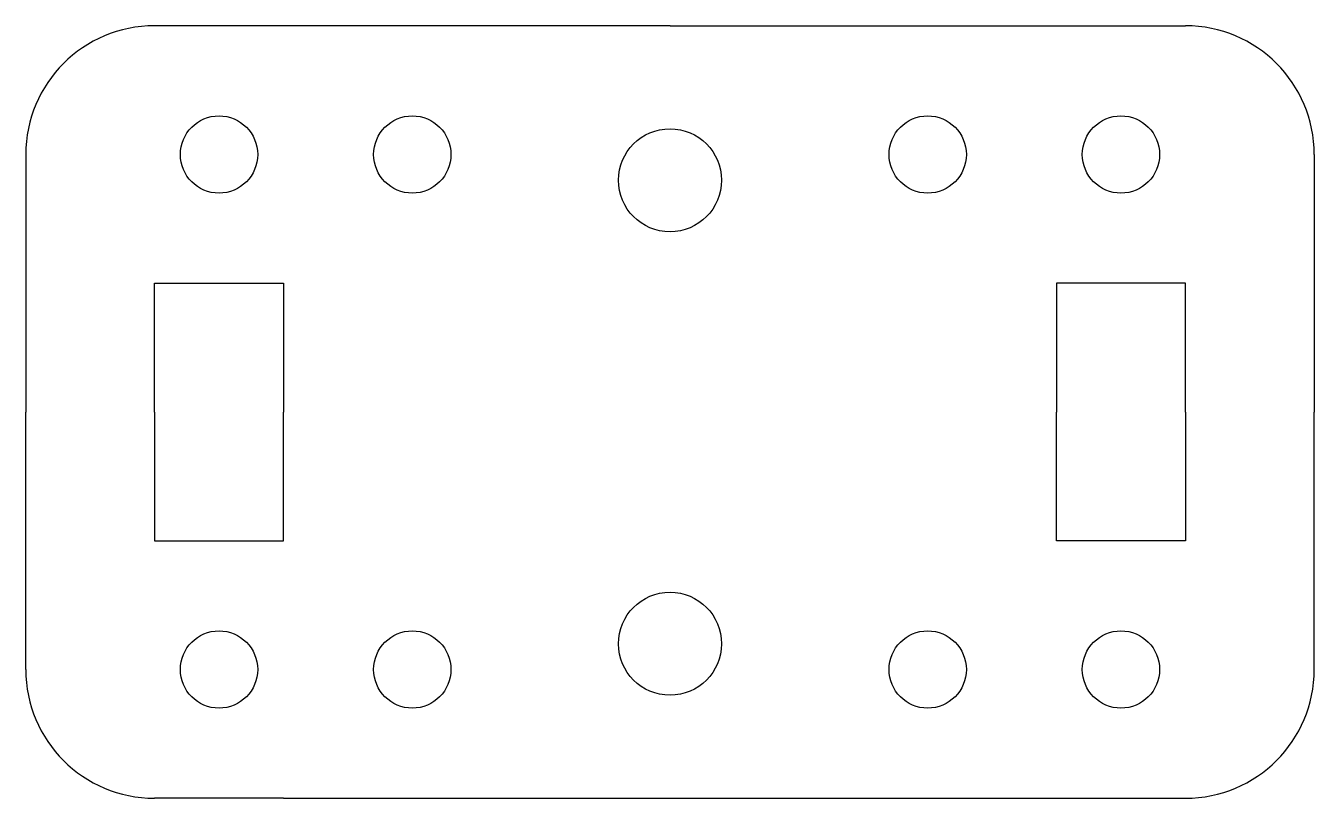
# Model space of a CAD drawing. Header units: inches. Extents: x -25 to 25, y -15 to 15.
import ezdxf

# ---------------------------------------------------------------- set-up
doc = ezdxf.new("R2010")
doc.units = ezdxf.units.IN
doc.header["$MEASUREMENT"] = 0

msp = doc.modelspace()

# ---------------------------------------------------------------- linework, layer by layer
for p, q in [((-15, 15), (-20, 15)), ((0, 15), (-15, 15)), ((0, 15), (15, 15)), ((15, 15), (20, 15)), ((-25, 10), (-25, 0)), ((25, 10), (25, 0)), ((-20, 0), (-20, 5)), ((-20, 5), (-15, 5)), ((-15, 5), (-15, 0)), ((20, 5), (15, 5)), ((15, 5), (15, 0)), ((20, 0), (20, 5)), ((-25, -10), (-25, 0)), ((-20, 0), (-20, -5)), ((-15, -5), (-15, 0)), ((15, -5), (15, 0)), ((20, 0), (20, -5)), ((25, -10), (25, 0)), ((-20, -5), (-15, -5)), ((20, -5), (15, -5)), ((-15, -15), (-20, -15)), ((-15, -15), (20, -15))]:
    msp.add_line(p, q)
for centre, radius in [((-17.5, 10), 1.5), ((-10, 10), 1.5), ((10, 10), 1.5), ((17.5, 10), 1.5), ((0, 9), 2), ((0, -9), 2), ((-17.5, -10), 1.5), ((-10, -10), 1.5), ((10, -10), 1.5), ((17.5, -10), 1.5)]:
    msp.add_circle(centre, radius)
for centre, start, end in [((-20, 10), 90, 180), ((20, 10), 0, 90), ((-20, -10), 180, 270), ((20, -10), 270, 0)]:
    msp.add_arc(centre, 5, start, end)

doc.saveas('drawing.dxf')
